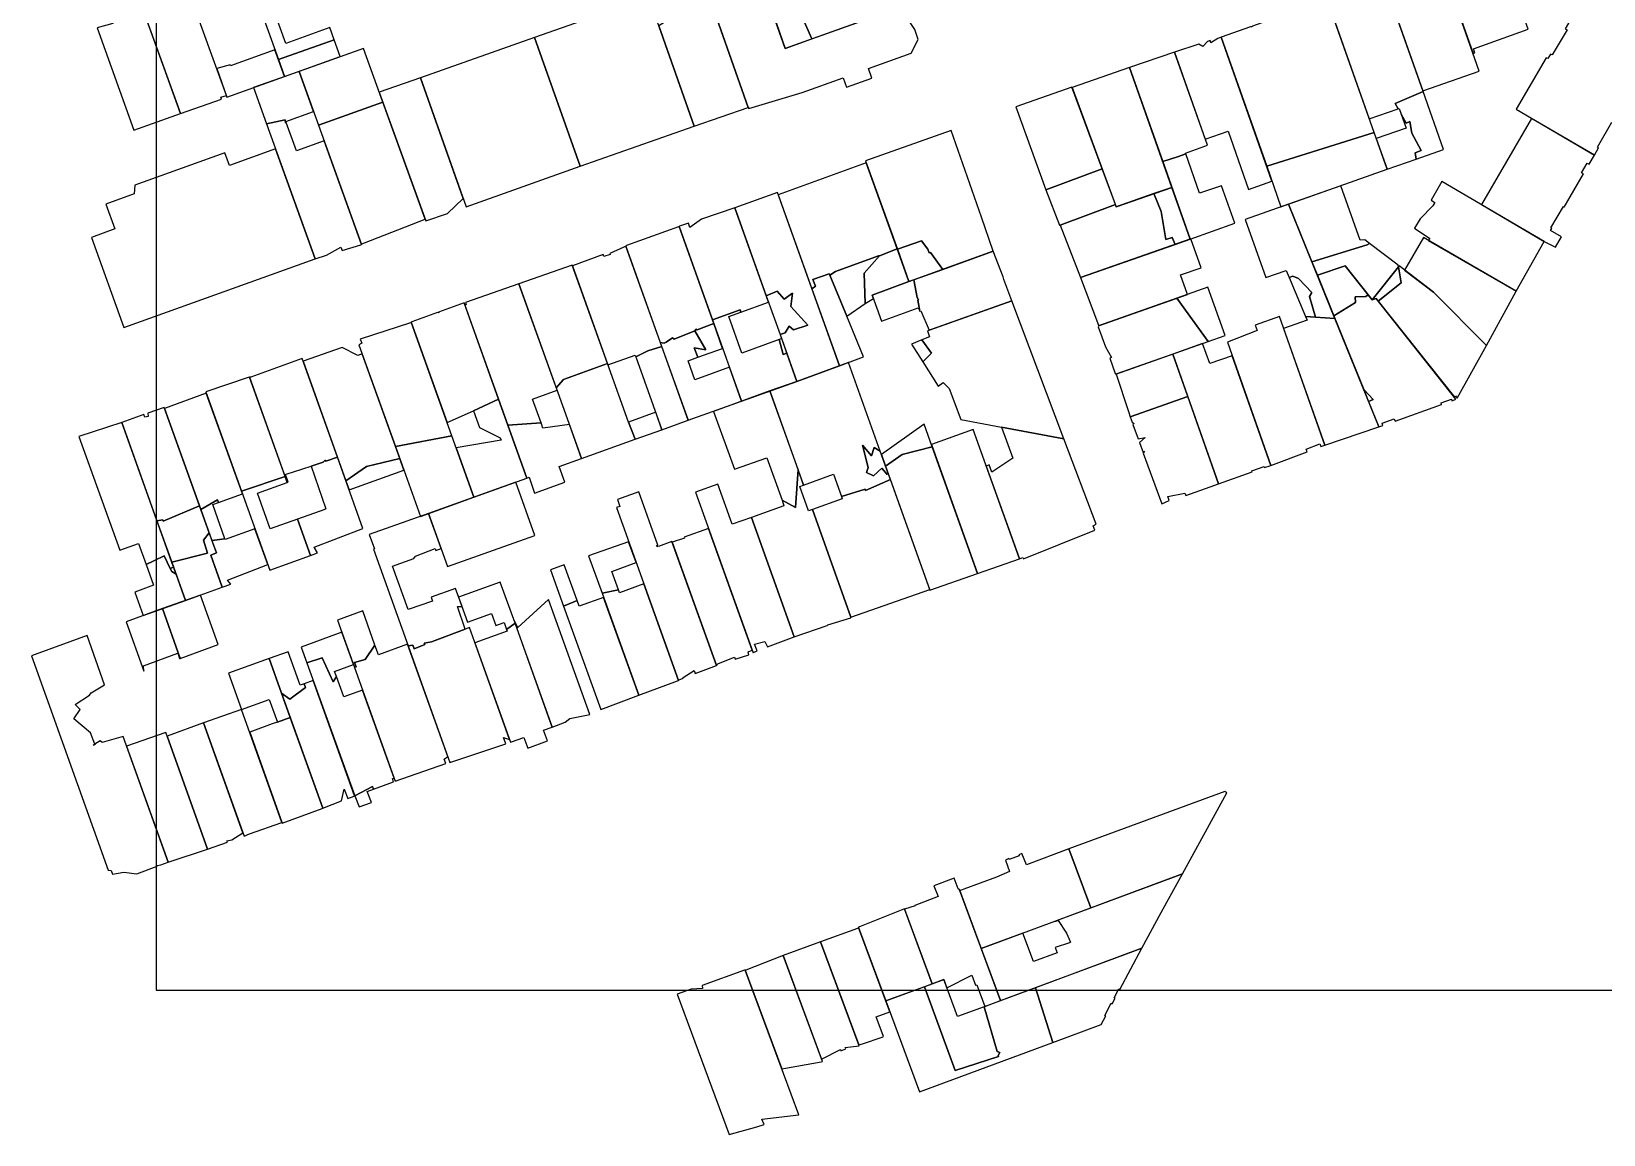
# Model space of a CAD drawing. Header units: metres. Extents: x -20 to 432, y -24 to 322.
# Drawn here: x -11.8 to 137.3, y -13.7 to 91 of the extents above; entities that cross this region are included whole.
import ezdxf

# ---------------------------------------------------------------- set-up
doc = ezdxf.new("R2010")
doc.units = ezdxf.units.M

msp = doc.modelspace()

# ---------------------------------------------------------------- linework, layer by layer
for points in [[(0, 0), (400, 0), (400, 300), (0, 300)], [(60.5938, 93.9375), (60.9297, 93.375), (60.8828, 93.2813), (62.2266, 90.2813), (71.1953, 93.4688), (68.4063, 101.6563), (59.5391, 98.5), (60.375, 96.4375), (59.5938, 96.1563), (59.6641, 96), (60.1094, 95.7813), (59.8125, 95.6563), (60.4844, 94.1563), (60.5938, 93.9375)], [(11.6094, 88.3125), (16.875, 90.1875), (16.4609, 91.3438), (12.2969, 89.8438), (9.7578, 96.875), (13.5938, 98.25), (13.3203, 98.9375), (13.0938, 99.5313), (11.7578, 99.0625), (11.2422, 100.5), (7.6953, 99.125), (11.6094, 88.3125)], [(124.9922, 89.3438), (130.2031, 91.1875), (129.5938, 92.875), (132.9688, 94.0625), (130.4453, 101.2188), (127.1484, 99.9063), (127.1016, 99.8438), (121.875, 97.875), (121.7969, 97.875), (124.9688, 88.9063), (125.125, 88.9688), (124.9922, 89.3438)], [(54.9844, 95.0938), (55.1719, 94.5625), (52.9766, 92.8438), (56.1875, 83.7813), (56.2266, 83.6875), (61.2891, 85.1875), (65.1719, 86.5938), (65.5, 85.6875), (67.9063, 86.5625), (67.5781, 87.4688), (71.6406, 88.9375), (72.2969, 90.2188), (71.9766, 91.1563), (71.2969, 92.2188), (71.5938, 92.3125), (71.1953, 93.4688), (59.6953, 89.375), (56.8125, 97.5313), (54.4453, 96.6875), (54.7891, 95.6875), (54.8438, 95.75), (55.1094, 94.9688), (54.9844, 95.0938)], [(125.5547, 87.2188), (121.7969, 97.875), (121.7109, 97.9063), (116.4844, 96.0625), (116.4375, 96), (120.2031, 85.3438), (125.5547, 87.2188)], [(-3.9844, 95.2188), (-4.1094, 91.75), (-5.6172, 91.3125), (-2.1172, 81.625), (2.3047, 83.1875), (-2.2031, 95.6875), (-3.9844, 95.2188)], [(6.1797, 84.5625), (6.125, 84.75), (6.6563, 84.9063), (3.0859, 94.7813), (0.5938, 94.0313), (0.4063, 95.8438), (-1.3828, 96.7188), (-2.375, 96.1563), (2.3047, 83.1875), (6.1797, 84.5625)], [(115.1094, 82.6875), (117.8438, 83.6563), (117.5781, 84.1563), (120.2188, 85.2813), (116.4375, 96), (116.3906, 95.9375), (111.1719, 94.0313), (111.1094, 94.0313), (115.1094, 82.6875)], [(40.2266, 78.1875), (51.0625, 82), (46.7422, 94.25), (35.9063, 90.4063), (40.2266, 78.1875)], [(50.7266, 92.4688), (50.0781, 92.625), (50.1406, 92.2188), (49.9922, 92.6563), (49.6563, 92.75), (47.7031, 91.5313), (51.0625, 82), (56.1875, 83.7813), (52.3984, 94.5), (51.9688, 94.2188), (52.3984, 92.875), (50.6875, 92.9375), (50.7266, 92.4688)], [(60.9297, 93.375), (60.5938, 93.9375), (60.4844, 94.1563), (58.2813, 93.375), (59.6953, 89.375), (62.2266, 90.2813), (60.8828, 93.2813), (60.9297, 93.375)], [(103.9609, 91.4063), (103.8359, 91.4375), (101.0469, 90.4375), (105.3828, 78.1875), (115.5703, 81.4063), (111.1094, 94.0313), (111.0547, 94.0313), (104.0234, 91.5), (103.9609, 91.4063)], [(16.875, 90.1875), (11.6094, 88.3125), (12.1797, 86.7188), (17.4453, 88.5938), (16.875, 90.1875)], [(29.3984, 74.3438), (40.2266, 78.1875), (35.9063, 90.4063), (25.0703, 86.5938), (29.3984, 74.3438)], [(98.9453, 89.7813), (96.625, 89.0313), (99.5547, 80.75), (101.7109, 81.5313), (103.6641, 76), (105.875, 76.7813), (101.0469, 90.4375), (100.7344, 90.3125), (100.0703, 89.9063), (100, 90.125), (99.75, 90.0313), (99.3125, 89.5625), (98.9453, 89.7813)], [(7.0156, 87.8125), (5.7344, 87.4688), (6.7031, 84.75), (12.1797, 86.7188), (11.2656, 89.25), (7.0469, 87.7188), (7.0156, 87.8125)], [(21.4922, 84.2813), (19.6563, 89.375), (13.5547, 87.1875), (15.3984, 82.0938), (21.4922, 84.2813)], [(92.375, 87.5625), (95.5234, 78.6563), (96.9297, 79.0938), (97.6953, 79.375), (97.6719, 79.4375), (99.7578, 80.1875), (96.625, 89.0313), (92.375, 87.5625)], [(12.2734, 82.3125), (12.3281, 82.3438), (12.2969, 82.4375), (14.9297, 83.375), (13.5547, 87.1875), (9.2188, 85.6563), (10.4531, 82.2188), (12.2422, 82.5938), (12.2734, 82.3125)], [(29.125, 75.125), (25.0703, 86.5938), (21.1641, 85.2188), (25.5703, 73), (27.6328, 73.7188), (29.125, 75.125)], [(92.375, 87.5625), (86.9141, 85.6563), (91.1094, 74.3438), (96.3906, 76.1875), (92.375, 87.5625)], [(86.8984, 85.6875), (81.5625, 83.8438), (84.4063, 75.9688), (89.7734, 77.9375), (86.8984, 85.6875)], [(119.1406, 81.3438), (120.0547, 79.6875), (119.4609, 79.4688), (119.5703, 78.875), (122.1641, 79.7813), (120.2188, 85.2813), (117.5781, 84.1563), (117.8438, 83.6563), (117.9453, 83.6875), (118.1484, 83.125), (118.625, 82.2813), (118.9531, 82.4375), (119.1406, 81.3438)], [(25.5156, 73.1563), (21.4922, 84.2813), (15.3984, 82.0938), (19.4766, 70.7813), (19.5156, 70.8438), (19.7656, 70.9375), (25.5156, 73.1563)], [(12.3281, 82.3438), (12.2734, 82.3125), (12.2422, 82.5938), (10.4531, 82.2188), (15.0859, 69.4063), (16.1484, 69.75), (17.5234, 70.5), (17.6406, 70.1875), (19.4297, 70.75), (19.4766, 70.7813), (15.9375, 80.5938), (13.3047, 79.6563), (12.3281, 82.3438)], [(120.0547, 79.6875), (119.1406, 81.3438), (118.9531, 82.4375), (118.625, 82.2813), (118.1484, 83.125), (118.6094, 81.8125), (115.7813, 80.8125), (116.8125, 77.9063), (119.5703, 78.875), (119.4609, 79.4688), (120.0547, 79.6875)], [(135.7969, 78.5), (135.9766, 78.375), (136.4844, 79.25), (130.5156, 82.7188), (125.75, 74.5625), (131.7266, 71.0625), (132.7734, 70.5), (133.3516, 71.5), (132.3125, 72.0938), (132.4297, 72.2813), (132.3438, 72.3438), (133.5313, 74.375), (133.6172, 74.3125), (135.4453, 77.4688), (135.25, 77.5625), (135.7969, 78.5)], [(70.3281, 70.3125), (72.6328, 71.125), (73.2266, 70.3125), (73.3516, 69.9688), (73.4609, 70), (74.6328, 68.4063), (79.4375, 70.125), (78.3281, 73.375), (75.4219, 81.5938), (67.3125, 78.7188), (70.3281, 70.3125)], [(116.8125, 77.9063), (115.5703, 81.4063), (105.3828, 78.1875), (106.7344, 74.3438), (116.8125, 77.9063)], [(15.0859, 69.4063), (11.3203, 79.8438), (6.9375, 78.25), (6.5078, 79.4688), (-2.0312, 76.4063), (-2.0859, 75.5625), (-4.7891, 74.5938), (-3.9453, 72.25), (-6.1484, 71.4375), (-3.0625, 62.9063), (15.0859, 69.4063)], [(97.6953, 79.375), (96.9297, 79.0938), (95.5234, 78.6563), (98.1172, 71.2813), (102.3594, 72.7813), (101.1016, 76.3438), (99.0156, 75.625), (97.6953, 79.375)], [(63.8672, 68), (63.9375, 67.8438), (64.4688, 68.2188), (68.5469, 69.6875), (68.6328, 69.6875), (70.3203, 70.3438), (67.3828, 78.5313), (59.0313, 75.4688), (62.2266, 66.5625), (62.5469, 66.8125), (62.2969, 67.4375), (63.8672, 68)], [(91.0234, 74.5625), (89.7734, 77.9375), (84.4063, 75.9688), (85.7031, 72.5938), (85.7813, 72.5938), (91.0234, 74.5625)], [(96.6797, 70.7813), (98.1172, 71.2813), (96.3906, 76.1875), (94.6563, 75.5938), (95.3594, 73.9063), (95.8125, 71.25), (96.4063, 71.4375), (96.6797, 70.7813)], [(109.6719, 69.125), (114.9063, 70.75), (115.1328, 70.875), (114.6953, 71.2188), (114.2344, 71.1875), (112.4141, 76.3438), (107.4609, 74.5938), (109.6719, 69.125)], [(120.7188, 71.1563), (129.0391, 66.3438), (131.7266, 71.0625), (122, 76.75), (120.9766, 74.9688), (121.3438, 74.75), (121.1406, 74.4375), (119.9531, 73.2188), (119.4219, 72.3125), (120.875, 71.3438), (120.7188, 71.1563)], [(60.2344, 64.875), (61.8203, 63.125), (60.4609, 62.6563), (60.0547, 63.0313), (59.6719, 62.375), (59.2109, 62.2188), (60.8047, 57.7813), (64.8438, 59.25), (58.9453, 75.6875), (54.8984, 74.25), (57.8906, 65.9063), (58.9219, 66.3438), (59.5859, 65.5938), (60.375, 66.1563), (60.2344, 64.875)], [(87.7031, 67.625), (96.6797, 70.7813), (96.4063, 71.4375), (95.8125, 71.25), (95.3594, 73.9063), (94.6563, 75.5938), (91.1094, 74.3438), (91.0234, 74.5625), (85.7813, 72.5938), (87.7031, 67.625)], [(54.8984, 74.25), (51.7422, 73.1875), (50.6484, 72.375), (50.5, 72.7813), (49.6641, 72.5), (49.6094, 72.4688), (52.7734, 63.625), (55.3984, 64.5625), (55.4766, 64.3438), (58.1172, 65.2813), (54.8984, 74.25)], [(109.6484, 66.2188), (109.4531, 65.8438), (110.0078, 63.875), (111.8516, 63.75), (107.4609, 74.5938), (103.3438, 73.125), (105.2891, 67.625), (107.2188, 68.3125), (107.5156, 67.625), (107.8672, 67.75), (108.3828, 67.5313), (109.6484, 66.2188)], [(48.9922, 61.9063), (49.1641, 61.7813), (51.1016, 62.5625), (51.2344, 62.7188), (51.3438, 62.6563), (52.8984, 63.2813), (49.6094, 72.4688), (49.5625, 72.4375), (44.6172, 70.6875), (44.5547, 70.625), (47.8359, 61.4688), (48.2109, 61.4063), (48.4063, 61.5), (48.9922, 61.9063)], [(43.0781, 69.8125), (42.4844, 69.625), (42.4219, 69.8125), (39.5078, 68.75), (42.8672, 59.3438), (45.4453, 60.2813), (45.5078, 60.0938), (46.6406, 60.6875), (47.9766, 61.0938), (44.5547, 70.625), (44.4922, 70.5625), (44.3594, 70.5), (43.0469, 69.9063), (43.0781, 69.8125)], [(67.2734, 65.1563), (68.0625, 65.6563), (67.9531, 65.9688), (71.4297, 67.25), (70.3203, 70.3438), (68.6328, 69.6875), (67.1797, 68.0625), (67.2734, 65.1563)], [(72.6328, 71.125), (70.3281, 70.3125), (71.4297, 67.25), (74.6328, 68.4063), (73.4609, 70), (73.3516, 69.9688), (73.2266, 70.3125), (72.6328, 71.125)], [(72.3359, 65.5313), (72.2578, 65.5), (72.4531, 64.4375), (72.5469, 64.4688), (73.3359, 62.625), (81.2031, 65.4375), (80.4297, 67.4375), (80.3594, 67.6875), (79.4375, 70.125), (71.8906, 67.4063), (72.2031, 65.75), (72.3359, 65.5313)], [(97.2031, 67.875), (99.1563, 68.5625), (98.1797, 71.3125), (87.7031, 67.625), (89.4297, 63.125), (89.4141, 63.0625), (97.8516, 66.0313), (97.2031, 67.875)], [(115.3984, 65.5313), (117.8828, 68.6563), (117.8594, 68.8125), (115.1328, 70.875), (114.9063, 70.75), (109.6719, 69.125), (110.2031, 67.8438), (112.8359, 68.75), (115.3984, 65.5313)], [(126.2266, 61.1875), (129.0391, 66.3438), (120.2656, 71.4375), (118.4688, 68.3438), (121.2109, 66.25), (126.2266, 61.1875)], [(37.9609, 57.1563), (38.6563, 57.9688), (42.8281, 59.4688), (39.4844, 68.8125), (34.4141, 67.0313), (37.9609, 57.1563)], [(63.9375, 67.8438), (65.5234, 63.9688), (67.2734, 65.1563), (67.1797, 68.0625), (68.6328, 69.6875), (68.5469, 69.6875), (64.4688, 68.2188), (63.9375, 67.8438)], [(110.2031, 67.8438), (111.75, 64), (113.8047, 65.25), (113.7656, 65.8125), (114.7813, 65.8438), (115.0234, 66), (112.8359, 68.75), (110.2031, 67.8438)], [(115.9531, 65.4063), (118.1563, 67.125), (117.8828, 68.6563), (115.3984, 65.5313), (115.7656, 65.6563), (115.9531, 65.4063)], [(123.3047, 56.4063), (123.4609, 56.1875), (126.2266, 61.1875), (121.2109, 66.25), (117.9453, 68.75), (117.8828, 68.6563), (118.1563, 67.125), (115.9531, 65.4063), (123.2188, 56.25), (123.3047, 56.4063)], [(63.9375, 67.8438), (63.8672, 68), (62.2969, 67.4375), (62.5469, 66.8125), (62.2266, 66.5625), (64.8438, 59.25), (67.1016, 60.0938), (65.5234, 63.9688), (63.9375, 67.8438)], [(72.2578, 65.5), (72.3359, 65.5313), (72.2031, 65.75), (71.8906, 67.4063), (71.4297, 67.25), (67.9531, 65.9688), (68.8359, 63.5), (72.3125, 64.75), (72.4531, 64.4375), (72.2578, 65.5)], [(109.4531, 65.8438), (109.6484, 66.2188), (108.3828, 67.5313), (107.8672, 67.75), (107.5156, 67.625), (109.0703, 63.9375), (110.0078, 63.875), (109.4531, 65.8438)], [(29.2969, 65), (33.3672, 53.625), (36.5156, 53.8438), (35.6953, 56.0938), (38.0313, 56.9375), (34.4141, 67.0313), (29.3438, 65.25), (29.4219, 65.0313), (29.2969, 65)], [(61.8203, 63.125), (60.2344, 64.875), (60.375, 66.1563), (59.5859, 65.5938), (58.9219, 66.3438), (57.8906, 65.9063), (59.2109, 62.2188), (59.6719, 62.375), (60.0547, 63.0313), (60.4609, 62.6563), (61.8203, 63.125)], [(90.6563, 60.0313), (90.4844, 59.9688), (91.0078, 58.5313), (91.0625, 58.4688), (99.8359, 61.5625), (96.8516, 65.6875), (89.4141, 63.0625), (89.3906, 62.9688), (90.0781, 61.0625), (90.6563, 60.0313)], [(99.8359, 61.5625), (101.4297, 62.125), (99.8047, 66.7188), (96.8516, 65.6875), (99.8359, 61.5625)], [(115.4844, 56.0625), (115.0469, 55.875), (116.0234, 53.4688), (116.4141, 53.5938), (116.3438, 53.8125), (117.4922, 54.2188), (117.5625, 54), (121.9844, 55.5938), (121.9297, 55.75), (122.9063, 56.0938), (122.9609, 55.9375), (123.2031, 56.0313), (123.3281, 56.0938), (115.7656, 65.6563), (115.3906, 65.5313), (115.0234, 66), (114.7813, 65.8438), (113.7656, 65.8125), (113.8047, 65.25), (111.75, 64), (114.5938, 57), (115.4844, 56.0625)], [(32.4844, 56.0938), (29.2188, 65.2188), (26.7969, 64.3438), (26.8125, 64.2813), (26.6953, 64.3125), (24.2422, 63.4375), (24.1797, 63.4063), (27.5938, 53.875), (30.1016, 55), (32.4844, 56.0938)], [(52.7734, 63.625), (55.5469, 55.9063), (60.8047, 57.7813), (59.8359, 60.4688), (59.4844, 60.3438), (59.1016, 61.75), (55.5859, 60.4688), (54.3516, 63.9375), (55.4766, 64.3438), (55.3984, 64.5625), (52.7734, 63.625)], [(74.6797, 57.6875), (75.2578, 57.0938), (76.3594, 54.1563), (80.2188, 53.4375), (86.125, 52.3438), (81.2031, 65.4375), (73.1797, 62.5625), (73.3906, 62), (72.6563, 61.7188), (73.5547, 60.4688), (72.7422, 59.625), (74.2031, 57.3125), (74.6797, 57.6875)], [(19.2344, 61.25), (22.6953, 51.5938), (28.0469, 52.625), (24.1797, 63.4063), (24.1172, 63.3438), (19.3516, 61.7813), (19.5, 61.4063), (19.2344, 61.25)], [(51.1016, 62.5625), (52.1406, 60.7813), (51.0625, 60.9688), (51.3828, 60.0625), (53.75, 60.9063), (52.8984, 63.2813), (51.3438, 62.6563), (51.2344, 62.7188), (51.1016, 62.5625)], [(104.4766, 62.5938), (101.6484, 61.5), (105.7734, 49.8125), (109.2344, 51.0938), (109.1406, 51.3438), (110.4141, 51.8438), (110.5078, 51.5938), (110.8984, 51.7188), (106.5938, 63.9375), (104.2813, 63.125), (104.4766, 62.5938)], [(110.0078, 63.875), (109.0703, 63.9375), (109.2109, 63.5938), (106.9844, 62.8125), (110.8984, 51.7188), (116.0156, 53.4688), (115.9766, 53.5625), (111.8516, 63.75), (110.0078, 63.875)], [(52.1406, 60.7813), (51.1016, 62.5625), (49.1641, 61.7813), (48.9922, 61.9063), (48.4063, 61.5), (48.2109, 61.4063), (47.8359, 61.4688), (50.4844, 54.0938), (55.5469, 55.9063), (54.3906, 59.125), (51.1094, 57.9375), (50.4688, 59.7188), (51.3828, 60.0625), (51.0625, 60.9688), (52.1406, 60.7813)], [(59.3516, 61.8438), (59.1016, 61.75), (59.4844, 60.3438), (59.8359, 60.4688), (59.3516, 61.8438)], [(72.7422, 59.625), (73.5547, 60.4688), (72.6563, 61.7188), (71.6797, 61.3125), (72.7422, 59.625)], [(105.7734, 49.8125), (102.1016, 60.2188), (99.9688, 59.4688), (99.2969, 61.375), (96.4688, 60.375), (100.8125, 48.0625), (104.0078, 49.1875), (103.9688, 49.2813), (105.1328, 49.6875), (105.1641, 49.5938), (105.7734, 49.8125)], [(16.0234, 50.3125), (16.0781, 50.2188), (17.1953, 50.5938), (13.8359, 59.9375), (8.9766, 58.1875), (8.8516, 58.1875), (12.4297, 48.1875), (12.5156, 48.2188), (12.2656, 48.9375), (12.3281, 48.9688), (14.6875, 49.75), (15.8359, 50.125), (16.0234, 50.3125)], [(19.9531, 49.6875), (23.1016, 50.4688), (19.5391, 60.4063), (19.1172, 60.25), (17.6328, 61), (13.9297, 59.6875), (17.9922, 48.3438), (19.9531, 49.6875)], [(47.9766, 61.0938), (46.6406, 60.6875), (45.5078, 60.0938), (47.9844, 53.1875), (50.4844, 54.0938), (47.9766, 61.0938)], [(92.2188, 55.0313), (92.2578, 54.9063), (92.4219, 54.4063), (97.8828, 56.3438), (96.4688, 60.375), (91.0625, 58.4688), (91.1172, 58.375), (92.2188, 55.0313)], [(12.2344, 48.75), (8.8516, 58.1875), (8.7266, 58.1563), (4.7188, 56.7813), (8.0781, 47.375), (12.2344, 48.75)], [(38.6563, 57.9688), (37.9609, 57.1563), (40.3594, 50.4688), (45.4609, 52.2813), (44.8203, 53.9063), (42.8281, 59.4688), (38.6563, 57.9688)], [(68.6953, 51.1563), (65.6875, 59.5625), (60.8047, 57.7813), (58.2422, 56.875), (61.4375, 47.9375), (64.2578, 48.9688), (65.0234, 46.8438), (67.2813, 47.5625), (67.3047, 47.4375), (69.6641, 48.4688), (69.4609, 49.0313), (69.375, 48.9375), (68.8594, 49.5313), (68.0703, 48.8125), (67.4141, 49.125), (67.5547, 49.5938), (67.0156, 51.7188), (67.8828, 50.7188), (68.1172, 51.5), (68.6953, 51.1563)], [(60.6797, 45.8125), (60.9141, 49.4063), (58.2422, 56.875), (52.8906, 54.9375), (54.8672, 49.4375), (57.9453, 50.5313), (59.3906, 46.5), (60.6797, 45.8125)], [(115.0469, 55.875), (115.4844, 56.0625), (114.5938, 57), (115.0469, 55.875)], [(0.0625, 44.5625), (0.6328, 44.6563), (0.6719, 44.5313), (4.1016, 45.9688), (0.7578, 55.3125), (-0.7891, 54.75), (-0.7734, 54.4375), (-1.0781, 54.375), (-1.1719, 54.625), (-3.2812, 53.875), (0.0625, 44.5625)], [(5.8281, 46.5313), (5.9063, 46.2813), (8.1797, 47.0938), (4.75, 56.6563), (0.7969, 55.2188), (4.2344, 45.625), (5.8281, 46.5313)], [(30.1328, 46.7813), (35.1719, 48.5938), (32.4844, 56.0938), (30.1016, 55), (30.6719, 53.4063), (32.6406, 52.4375), (32.7422, 52.1875), (28.4531, 51.4688), (30.1328, 46.7813)], [(93.6719, 50.9688), (95.4141, 46.1563), (96.1328, 46.4688), (95.9922, 46.8438), (97.6016, 47.1875), (97.7031, 46.9375), (100, 47.7813), (100.8125, 48.0625), (97.8828, 56.3438), (92.4219, 54.4063), (92.6016, 53.9063), (92.7891, 53.7813), (92.6875, 53.6875), (93.1797, 52.3125), (93.8516, 52.4688), (93.3125, 51.9688), (93.6484, 51.0313), (93.7969, 51.1563), (93.6719, 50.9688)], [(-0.9687, 40.4063), (-0.2187, 40.75), (-0.1797, 40.7813), (0.7578, 41.2188), (1.3359, 40.0313), (1.6406, 40.1563), (-3.2812, 53.875), (-7.3437, 52.5625), (-3.4687, 41.75), (-1.6797, 42.4063), (-0.9687, 40.4063)], [(36.5156, 53.8438), (33.3672, 53.625), (35.1719, 48.5938), (35.375, 48.6875), (35.9063, 47.1875), (38.7656, 48.2188), (38.2344, 49.6875), (40.3594, 50.4688), (39.2031, 53.6875), (36.6797, 53.3438), (36.5156, 53.8438)], [(47.3984, 54.8438), (44.8203, 53.9063), (45.4609, 52.2813), (47.9844, 53.1875), (47.3984, 54.8438)], [(70.7969, 50.8438), (73.6484, 51.5625), (72.8672, 53.7188), (68.8125, 50.8438), (69.1953, 49.75), (70.7969, 50.8438)], [(30.1328, 46.7813), (28.0469, 52.625), (22.6953, 51.5938), (25.0625, 44.9688), (30.1328, 46.7813)], [(73.5625, 51.7813), (77.9453, 39.5625), (81.9141, 40.9375), (77.5234, 53.2188), (73.5625, 51.7813)], [(80.2188, 53.4375), (81.2734, 50.5), (79.2969, 49.1563), (79.0547, 49.875), (78.7656, 49.75), (81.9141, 40.9375), (82.2344, 41.0625), (82.2969, 40.9375), (89.0625, 43.6563), (88.9141, 44.0625), (89.1875, 44.2188), (86.125, 52.3438), (80.2188, 53.4375)], [(68.1172, 51.5), (67.8828, 50.7188), (67.0156, 51.7188), (67.5547, 49.5938), (67.4141, 49.125), (68.0703, 48.8125), (68.8594, 49.5313), (69.375, 48.9375), (69.4609, 49.0313), (68.6953, 51.1563), (68.1172, 51.5)], [(73.6484, 51.5625), (70.7969, 50.8438), (69.1953, 49.75), (73.4141, 37.9688), (77.9453, 39.5625), (73.6484, 51.5625)], [(16.0781, 50.2188), (16.0234, 50.3125), (15.8359, 50.125), (14.6875, 49.75), (16.0938, 45.6875), (15.9922, 45.625), (13.4063, 44.7188), (14.6484, 41.25), (15.3125, 41.5), (15, 42.0625), (19.6172, 43.8125), (17.1953, 50.5938), (16.0781, 50.2188)], [(23.1016, 50.4688), (19.9531, 49.6875), (17.9922, 48.3438), (18.2969, 47.5), (23.5078, 49.3438), (23.1016, 50.4688)], [(60.9141, 49.4063), (60.6797, 45.8125), (59.3906, 46.5), (59.5703, 45.9688), (56.5, 44.875), (60.5313, 33.5313), (63.6797, 34.625), (63.7422, 34.6875), (65.9219, 35.3438), (65.9297, 35.4063), (62.2734, 45.625), (61.8906, 45.5), (61.0625, 47.8125), (61.4375, 47.9375), (60.9141, 49.4063)], [(12.4297, 48.1875), (12.2344, 48.75), (8.0781, 47.375), (10.7734, 39.875), (14.6484, 41.25), (13.4063, 44.7188), (10.8203, 43.7813), (9.6016, 47.1875), (12.4297, 48.1875)], [(34.125, 48.2188), (25.8438, 45.25), (27.6484, 40.2188), (35.9375, 43.1563), (34.125, 48.2188)], [(56.7813, 32.8438), (57.7656, 33.0938), (58, 32.5938), (60.5313, 33.5313), (56.5, 44.875), (54.6484, 44.2188), (53.2891, 48.0313), (51.1875, 47.2813), (56.6484, 32.0313), (56.6719, 32.0625), (57.0234, 32.2188), (56.7813, 32.8438)], [(67.3047, 47.4375), (67.2813, 47.5625), (65.0234, 46.8438), (65.0938, 46.625), (62.2734, 45.625), (65.9297, 35.4063), (73.4063, 38.0313), (69.6641, 48.4688), (67.3047, 47.4375)], [(5.9063, 46.2813), (5.8281, 46.5313), (4.2344, 45.625), (5.2813, 42.6875), (6.5234, 42.8438), (5.3594, 46.0938), (5.9063, 46.2813)], [(51.0547, 30.3438), (51.1484, 30.0625), (53.1563, 30.8125), (48.9375, 42.5938), (47.6641, 42.125), (47.6328, 42.1875), (47.5234, 42.0938), (47.4766, 42.2188), (47.6094, 42.25), (45.8047, 47.3125), (43.7656, 46.5625), (44.0078, 45.9063), (43.6719, 45.8125), (49.5469, 29.4063), (49.6172, 29.4688), (50.0078, 29.625), (49.9922, 29.6875), (51.0547, 30.3438)], [(0.0625, 44.5625), (1.4688, 40.625), (4.875, 41.4688), (4.5, 42.7188), (5.0234, 43.4063), (4.1016, 45.9688), (0.6719, 44.5313), (0.6328, 44.6563), (0.0625, 44.5625)], [(29.3203, 34.2813), (28.5781, 36.4063), (29.0156, 36.4063), (28.3984, 38.125), (26.0781, 37.3125), (26.2031, 36.9375), (23.8984, 36.125), (22.4219, 40.25), (24.4297, 40.9688), (24.5938, 41.1875), (26.4844, 41.9375), (26.5391, 41.7188), (27.0469, 41.9063), (25.8438, 45.25), (20.2109, 43.25), (20.7188, 41.875), (20.625, 41.8438), (23.9063, 32.6875), (24.3516, 32.75), (24.4609, 32.4063), (25.4922, 32.8125), (25.4375, 32.9375), (26.1094, 33.0625), (29.3203, 34.2813)], [(4.875, 41.4688), (1.4688, 40.625), (2.7734, 37), (6.2656, 38.25), (5.1719, 41.2813), (5.7109, 41.5), (5.0234, 43.4063), (4.5, 42.7188), (4.875, 41.4688)], [(6.7656, 38.9063), (10.5781, 40.4063), (9.3672, 43.7813), (6.5391, 42.7813), (6.5234, 42.8438), (5.2813, 42.6875), (5.7109, 41.5), (5.1719, 41.2813), (6.2656, 38.25), (7.0625, 38.5313), (6.7656, 38.9063)], [(48.9531, 42.5313), (53.1563, 30.8125), (53.2344, 30.8438), (53.1953, 30.9375), (54.8828, 31.625), (54.9453, 31.4063), (56.2266, 31.8438), (56.1641, 32.125), (56.5547, 32.2813), (52.4219, 43.8125), (50.1016, 43), (50.1406, 42.9063), (48.9531, 42.5313)], [(42.3047, 37.6875), (43.8594, 38), (43.2266, 39.75), (45.5469, 40.5938), (44.8281, 42.5625), (41.0313, 41.2188), (42.3047, 37.6875)], [(-0.2187, 40.75), (-0.9687, 40.4063), (-0.2578, 38.4375), (-2.0469, 37.7813), (-1.2422, 35.5625), (2.7734, 37), (1.8828, 39.5), (1.4766, 39.75), (1.3359, 40.0313), (0.7578, 41.2188), (-0.1797, 40.7813), (-0.2187, 40.75)], [(38.7266, 40.375), (37.4063, 39.9063), (38.6563, 36.4375), (39.9375, 37), (38.7266, 40.375)], [(1.4766, 39.75), (1.8828, 39.5), (1.6406, 40.1563), (1.3359, 40.0313), (1.4766, 39.75)], [(2.2734, 31.5), (5.8828, 32.8125), (4.2031, 37.5), (0.5938, 36.2188), (2.2734, 31.5)], [(34.0469, 34.8438), (32.6484, 38.7188), (28.6953, 37.3125), (29.5469, 34.9375), (31.8047, 35.75), (32.2109, 34.625), (33.0078, 34.9063), (33.2422, 34.25), (34.0469, 34.8438)], [(43.8594, 38), (42.3047, 37.6875), (45.7891, 28), (49.4688, 29.375), (49.5469, 29.4063), (46.2656, 38.5625), (43.9531, 37.7188), (43.8594, 38)], [(2.0625, 32), (2.2109, 31.5), (2.2734, 31.5), (0.5938, 36.2188), (-2.8594, 34.9688), (-1.1641, 30.2813), (-1.2031, 30.7813), (2.0625, 32)], [(19.8203, 31.375), (20.7578, 32.75), (19.5938, 36), (17.1875, 35.125), (18.8047, 30.625), (18.9609, 30.6875), (18.8281, 31.0938), (19.8203, 31.375)], [(39.2422, 25.7813), (41.1328, 26.1563), (37.2109, 37.0938), (34.3281, 34.4375), (34.2188, 34.3438), (37.5781, 24.9688), (38.8047, 25.4375), (39.2422, 25.7813)], [(38.6563, 36.4375), (42.1875, 26.6563), (45.7891, 28), (42.4375, 37.2813), (40.1328, 36.4375), (39.9375, 37), (38.6563, 36.4375)], [(33.5313, 23.8125), (29.7188, 34.4375), (29.3203, 34.2813), (26.1094, 33.0625), (25.4375, 32.9375), (25.4922, 32.8125), (24.4609, 32.4063), (24.3516, 32.75), (23.9063, 32.6875), (27.875, 21.625), (33.1797, 23.375), (32.9609, 24), (33.5313, 23.8125)], [(37.5781, 24.9688), (34.0469, 34.8438), (33.2422, 34.25), (33.3047, 34.0625), (30.2422, 32.9688), (33.6328, 23.5313), (33.7109, 23.5625), (34.8906, 24), (35.2656, 22.9688), (37.1406, 23.6563), (36.7656, 24.6875), (37.5781, 24.9688)], [(34.3281, 34.4375), (33.9531, 35.0938), (34.2188, 34.3438), (34.3281, 34.4375)], [(-4.1562, 11.0313), (-3.0781, 11.2188), (-1.8359, 11.0625), (0.0781, 11.7813), (0.0859, 11.8438), (0.4297, 11.9063), (1.125, 12.1563), (-3.1484, 24.0938), (-5.1172, 23.5), (-5.3359, 23.6875), (-5.8437, 23.3438), (-5.8281, 23.2813), (-6, 23.25), (-5.8437, 23.3438), (-6.2422, 24.4375), (-7.8125, 25.75), (-7.2109, 26.6563), (-7.6797, 27.125), (-6.3281, 28), (-6.1875, 28.2188), (-4.9141, 29), (-6.5703, 33.6563), (-11.8437, 31.75), (-4.5547, 11.4063), (-4.2891, 11.375), (-4.1562, 11.0313)], [(15.75, 31.5625), (16.8047, 29.2813), (17.0938, 29.7813), (16.9219, 30.25), (18.7109, 30.9063), (17.6094, 33.9688), (13.7578, 32.5625), (14.3047, 31.0625), (15.75, 31.5625)], [(27.4688, 21.5313), (27.3359, 21.9375), (27.6719, 22.1875), (23.8594, 32.8438), (21.0859, 31.8438), (20.7578, 32.75), (19.8203, 31.375), (18.8281, 31.0938), (18.9609, 30.6875), (18.8047, 30.625), (22.6719, 19.8438), (27.4688, 21.5313)], [(12.7188, 25.875), (10.7109, 31.5), (6.8594, 30.0938), (8.0938, 26.6563), (10.7266, 27.5938), (11.5, 25.4375), (12.7188, 25.875)], [(11.8906, 28.1875), (12.6719, 27.625), (14.1797, 28.7188), (14.0391, 29.0938), (13.6563, 28.9688), (12.5234, 32.125), (10.7109, 31.5), (11.8906, 28.1875)], [(16.8047, 29.2813), (15.75, 31.5625), (14.3047, 31.0625), (18.8594, 18.4375), (20.5234, 19.3438), (20.6172, 19.0938), (22.5234, 19.7813), (22.4063, 20.0938), (22.5625, 20.125), (19.5703, 28.4688), (17.7891, 27.8438), (17.0938, 29.7813), (16.8047, 29.2813)], [(14.8906, 29.4063), (14.0391, 29.0938), (14.1797, 28.7188), (12.6719, 27.625), (11.8906, 28.1875), (15.7969, 17.2813), (17.5938, 17.9688), (17.8359, 19.0938), (18.1797, 18.1875), (18.7734, 18.4063), (18.8281, 18.4375), (14.8906, 29.4063)], [(7.1797, 14.2813), (8.2188, 14.9375), (4.4844, 25.375), (1.0234, 24.125), (4.875, 13.4063), (6.75, 14.0625), (6.7031, 14.1875), (7.1797, 14.2813)], [(11.9297, 15.9375), (8.0938, 26.6563), (4.4844, 25.375), (8.3281, 14.625), (8.8438, 14.8438), (11.9297, 15.9375)], [(15.7969, 17.2813), (12.7188, 25.875), (11.5, 25.4375), (11.0078, 25.2813), (8.8672, 24.5), (11.9531, 15.875), (15.7344, 17.25), (15.7969, 17.2813)], [(0.8984, 24.4688), (-2.8125, 23.1563), (1.125, 12.1563), (4.875, 13.4063), (0.8984, 24.4688)], [(20.6172, 19.0938), (20.5234, 19.3438), (18.8594, 18.4375), (19.2422, 17.4063), (20.4141, 17.8125), (20.0313, 18.875), (20.6172, 19.0938)], [(97.3906, 11.0625), (101.5938, 18.75), (101.4141, 18.875), (86.5938, 13.4375), (88.6797, 7.8125), (97.3906, 11.0625)], [(80.9844, 11.2813), (79.7422, 10.75), (76.6328, 9.5938), (76.3203, 9.4688), (76.2188, 9.5313), (78.2813, 3.9688), (88.6797, 7.8125), (86.5938, 13.4375), (82.5781, 11.9063), (82.1563, 12.9688), (81.8516, 12.8438), (81.8828, 12.75), (80.9531, 12.4063), (80.9219, 12.5), (80.5781, 12.3438), (80.9844, 11.2813)], [(72.0234, 8), (71.0234, 7.6875), (73.6484, 0.625), (74.7344, 1.0313), (75.0313, 0.2188), (77.3984, 1.4375), (77.7422, 0.5), (77.8672, 0.5313), (78.625, -1.5312), (80.1172, -0.9687), (76.2188, 9.5313), (76.1094, 9.625), (75.7266, 10.625), (73.8047, 9.9063), (74.1875, 8.9063), (71.9922, 8.0625), (72.0234, 8)], [(97.3906, 11.0625), (85.2344, 6.5313), (85.5859, 6.625), (86.3906, 5.4375), (86.7578, 4.5625), (86.6719, 4.5), (85.3203, 4.0625), (85.5078, 3.5625), (83.2422, 2.7188), (82.2344, 5.4375), (78.2813, 3.9688), (80.1172, -0.9687), (93.5313, 4), (95.3594, 7.375), (95.5625, 7.7188), (97.3906, 11.0625)], [(73.6484, 0.625), (71.0234, 7.7188), (66.75, 6.0313), (66.6563, 5.9688), (69.2422, -1), (73.6484, 0.625)], [(67.0078, -5.0937), (68.8828, -4.4375), (69, -4.375), (68.3047, -2.5312), (69.6172, -2.0312), (66.6563, 5.9688), (66.5625, 5.875), (63.0313, 4.5938), (66.6641, -5.1875), (67.0078, -5.0937)], [(63.1406, -6.5312), (64.9297, -5.625), (64.9766, -5.75), (65.4453, -5.5625), (65.3906, -5.4375), (66.6953, -5.2812), (63.0313, 4.5938), (59.5, 3.3125), (63.1406, -6.5312)], [(63.2344, -6.75), (59.5, 3.3125), (55.9609, 1.9063), (55.8906, 1.9063), (59.3594, -7.4375), (63.0859, -6.7812), (63.2344, -6.75)], [(83.4375, 0.25), (85.0703, -4.9375), (89.6797, -3.25), (90.1094, -2.4375), (90.0234, -2.375), (90.6328, -1.2187), (90.7188, -1.2812), (90.9922, -0.75), (90.9063, -0.7187), (91.3594, 0.125), (91.4453, 0.0625), (93.5313, 4), (83.4375, 0.25)], [(51.8281, 0.1563), (50.7656, 0.0938), (49.4297, -0.375), (54.3672, -13.6875), (56.9922, -12.9687), (57.6875, -12.7187), (57.4688, -12.2187), (60.9766, -11.8125), (55.8906, 1.9063), (55.8203, 1.9063), (51.8125, 0.4688), (51.8281, 0.1563)], [(75.8281, -7.625), (72.9219, 0.3438), (69.2422, -1), (72.4375, -9.625), (85.0703, -4.9375), (83.4375, 0.25), (78.5703, -1.5625), (79.7969, -5.8125), (80.0625, -5.9062), (79.9063, -6.1875), (79.9375, -6.2812), (75.8281, -7.625)], [(72.9219, 0.3438), (75.8281, -7.625), (79.9375, -6.2812), (79.9063, -6.1875), (80.0625, -5.9062), (79.7969, -5.8125), (78.5703, -1.5625), (76.0391, -2.5), (74.7344, 1.0313), (72.9219, 0.3438)]]:
    msp.add_lwpolyline(points, close=True)
msp.add_lwpolyline([(143.6328, 91.6563), (135.0625, 96.625), (132.3984, 95.6875), (132.9688, 94.0625), (134.6016, 93.125), (133.9531, 92), (134.0313, 91.7813), (133.7109, 91.2188), (133.8828, 91.125), (132.4844, 88.75), (132.4844, 88.75), (132.3125, 88.8438), (132.0547, 88.4063), (131.8984, 88.4688), (129.0547, 83.5938), (136.4844, 79.25), (136.875, 79.9375), (136.7578, 80), (138.125, 82.375)])

doc.saveas('drawing.dxf')
